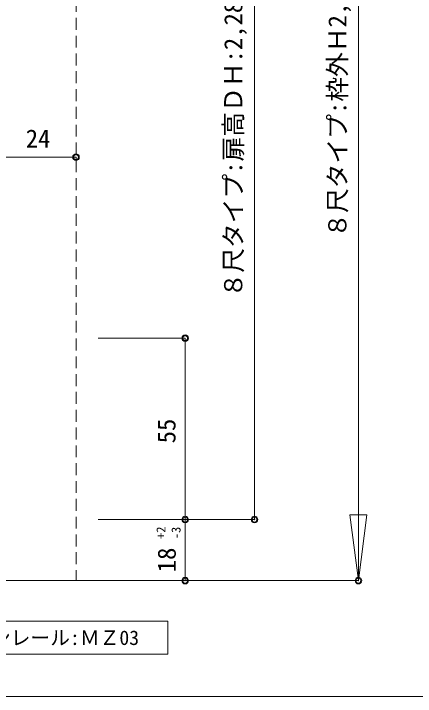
# Model space of a CAD drawing. Units: millimetres on the paper, enlarged 5 times, with parts at other scales. Extents: x -992 to 1008, y -685 to 700.
# Drawn here: x -548.9 to -345.7, y -26.2 to 318.6 of the extents above; entities that cross this region are included whole.
import ezdxf
from ezdxf.enums import TextEntityAlignment as Align

# ---------------------------------------------------------------- set-up
doc = ezdxf.new("R2010")
doc.units = ezdxf.units.MM
doc.header["$LTSCALE"] = 5
doc.header["$PDMODE"] = 32
doc.header["$PDSIZE"] = 2.5
doc.linetypes.add('DASHED1', pattern=[1.8, 1.2, -0.6])
doc.linetypes.add('DOUBLE_CHAIN1', pattern=[8.8, 5, -1, 0.6, -0.6, 0.6, -1])
for name, color, linetype, lineweight in [('1-0_H-SYM', 7, 'Continuous', 20), ('1-1_0', 7, 'Continuous', 20), ('2-0_18', 7, 'Continuous', 18)]:
    doc.layers.add(name, color=color, linetype=linetype, lineweight=lineweight)
doc.styles.add('ＭＳ ゴシック', font='')
doc.styles.get('ＭＳ ゴシック').set_extended_font_data('MS Gothic')

msp = doc.modelspace()

# ---------------------------------------------------------------- linework, layer by layer
at = {"layer": '1-0_H-SYM'}
msp.add_lwpolyline([(197.5, -26.25), (-967.5, -26.25), (-967.5, 675)], dxfattribs=at)
at = {"layer": '1-1_0'}
msp.add_lwpolyline([(197.5, -26.25), (-967.5, -26.25), (-967.5, 675)], dxfattribs=at)
at = {"layer": '2-0_18', "linetype": 'DASHED1', "lineweight": 20}
msp.add_line((-517.347, 514.508), (-517.347, 32.195), dxfattribs=at)
at = {"layer": '2-0_18', "color": 4}
for p, q in [((-374.557, 514.508), (-374.557, 32.195)), ((-427.081, 442.79), (-427.081, 63.029)), ((-554.847, 246.131), (-517.347, 246.131)), ((-506.078, 154.695), (-462.172, 154.695)), ((-462.172, 154.695), (-462.172, 63.029)), ((-506.078, 63.029), (-427.081, 63.029)), ((-462.172, 63.029), (-462.172, 32.195)), ((-378.89, 65.528), (-370.223, 65.528)), ((-374.557, 32.195), (-378.89, 65.528)), ((-370.223, 65.528), (-374.557, 32.195)), ((-463.839, 32.195), (-374.557, 32.195))]:
    msp.add_line(p, q, dxfattribs=at)
at = {"layer": '2-0_18'}
msp.add_line((-517.347, 246.131), (-517.347, 244.464), dxfattribs=at)
at = {"layer": '2-0_18', "lineweight": 20}
msp.add_line((-770.68, 32.195), (-453.891, 32.195), dxfattribs=at)
at = {"layer": '2-0_18', "linetype": 'DOUBLE_CHAIN1'}
msp.add_line((-517.347, 32.195), (-453.891, 32.195), dxfattribs=at)
at = {"layer": '2-0_18'}
msp.add_lwpolyline([(-587.501, -4.861), (-470.835, -4.861), (-470.835, 11.806), (-587.501, 11.806)], close=True, dxfattribs=at)
at = {"layer": '2-0_18', "color": 4}
for centre in [(-517.347, 246.131), (-462.172, 154.695), (-462.172, 63.029), (-427.081, 63.029), (-462.172, 32.195), (-374.557, 32.195)]:
    msp.add_circle(centre, 1.667, dxfattribs=at)
at = {"layer": '2-0_18', "color": 5}
for p in [(-517.347, 246.131), (-462.172, 154.695), (-462.172, 63.029), (-427.081, 63.029), (-462.172, 32.195), (-374.557, 32.195)]:
    msp.add_point(p, dxfattribs=at)
at = {"layer": '2-0_18', "color": 4}
for p in [(-517.347, 246.131), (-462.172, 154.695), (-462.172, 63.029), (-427.081, 63.029), (-462.172, 32.195)]:
    msp.add_point(p, dxfattribs=at)

# ---------------------------------------------------------------- texts
at = {"layer": '2-0_18', "style": 'ＭＳ ゴシック'}
for s, height, p in [('８尺タイプ:枠外Ｈ2,348', 9.164, (-377.849, 205.444)), ('８尺タイプ:扉高ＤＨ:2,287', 9.164, (-430.516, 175.229)), ('55', 9.164, (-464.284, 101.563)), ('+2', 4.582, (-470.726, 53.295)), ('-3', 4.582, (-463.115, 53.189)), ('18', 9.164, (-464.156, 36.434))]:
    msp.add_text(s, height=height, rotation=90, dxfattribs=at).set_placement(p, align=Align.BOTTOM_LEFT)
for s, height, p in [('24', 9.164, (-542.764, 248.214)), ('ノンレール:ＭＺ03', 7.331, (-570.41, -2.504))]:
    msp.add_text(s, height=height, dxfattribs=at).set_placement(p, align=Align.BOTTOM_LEFT)

doc.saveas('drawing.dxf')
